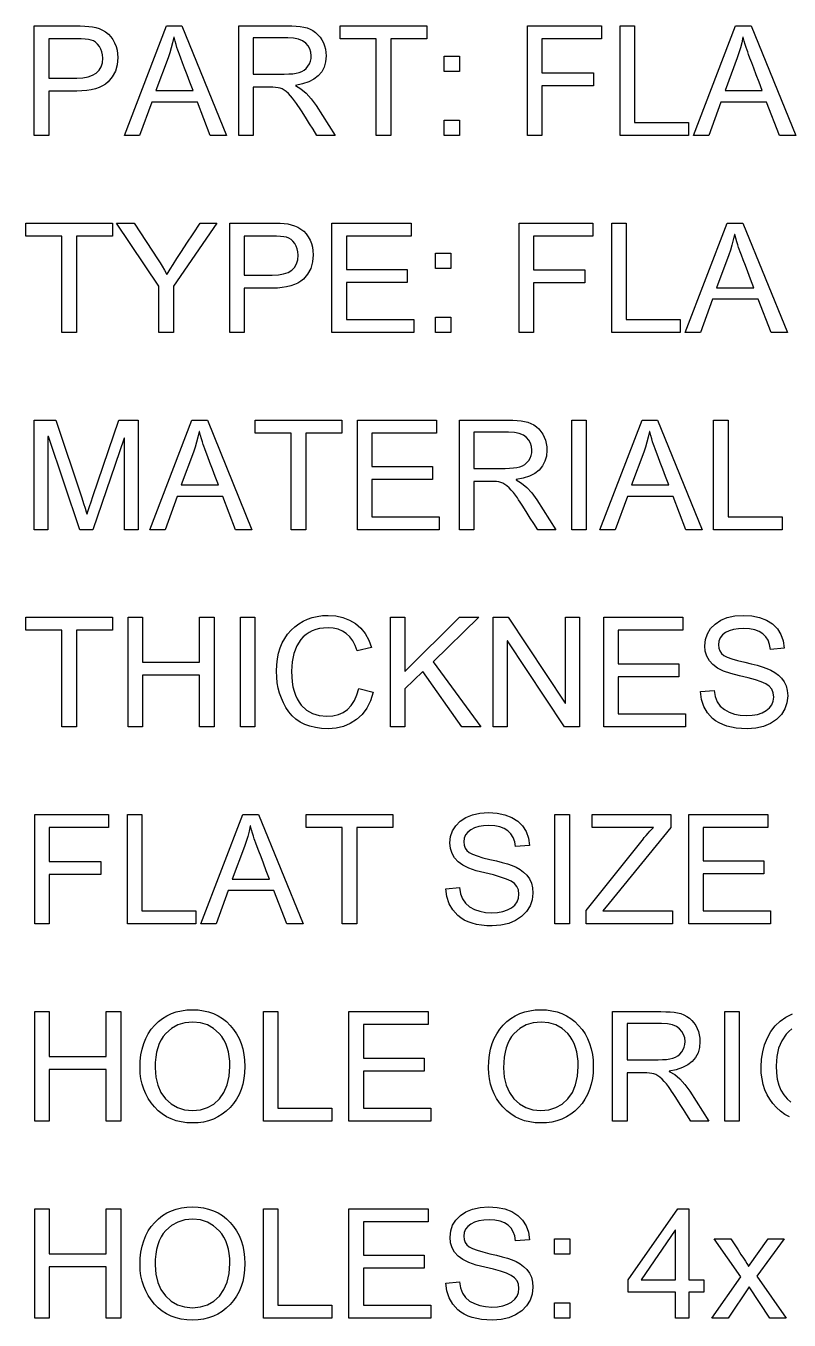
# Model space of a CAD drawing. Header units: millimetres. Extents: x 0 to 160, y 0 to 171.
# Drawn here: x 0.2 to 35, y 111.9 to 171 of the extents above; entities that cross this region are included whole.
import ezdxf

# ---------------------------------------------------------------- set-up
doc = ezdxf.new("R2010")
doc.units = ezdxf.units.MM
doc.layers.add('TEXT', color=7, linetype='CONTINUOUS')

msp = doc.modelspace()

# ---------------------------------------------------------------- linework, layer by layer
at = {"layer": 'TEXT'}
for points in [[(0.539, 171), (2.425, 171), (2.641, 170.997), (2.841, 170.989), (3.025, 170.975), (3.194, 170.956), (3.352, 170.925), (3.505, 170.876), (3.652, 170.81), (3.793, 170.725), (3.922, 170.624), (4.035, 170.506), (4.131, 170.372), (4.21, 170.221), (4.272, 170.059), (4.317, 169.895), (4.343, 169.726), (4.352, 169.554), (4.324, 169.225), (4.241, 168.93), (4.102, 168.67), (3.907, 168.444), (3.787, 168.346), (3.651, 168.261), (3.498, 168.189), (3.328, 168.13), (3.141, 168.085), (2.937, 168.052), (2.717, 168.032), (2.48, 168.026), (1.201, 168.026), (1.201, 166), (0.539, 166), (0.539, 171)], [(9.325, 166), (8.578, 166), (7.991, 167.521), (5.904, 167.521), (5.351, 166), (4.652, 166), (6.572, 171), (7.285, 171), (9.325, 166)], [(14.284, 166), (13.452, 166), (13.274, 166.281), (13.113, 166.533), (12.971, 166.757), (12.846, 166.952), (12.739, 167.119), (12.65, 167.258), (12.578, 167.368), (12.524, 167.45), (12.432, 167.579), (12.338, 167.7), (12.242, 167.811), (12.144, 167.912), (12.045, 167.999), (11.95, 168.069), (11.858, 168.121), (11.768, 168.156), (11.673, 168.178), (11.564, 168.194), (11.441, 168.203), (11.303, 168.207), (10.539, 168.207), (10.539, 166), (9.877, 166), (9.877, 171), (12.091, 171), (12.308, 170.996), (12.508, 170.986), (12.689, 170.967), (12.851, 170.942), (13, 170.905), (13.139, 170.852), (13.27, 170.783), (13.39, 170.698), (13.499, 170.599), (13.595, 170.488), (13.678, 170.365), (13.747, 170.229), (13.801, 170.086), (13.84, 169.938), (13.863, 169.787), (13.871, 169.632), (13.849, 169.363), (13.782, 169.122), (13.67, 168.908), (13.513, 168.722), (13.313, 168.565), (13.073, 168.44), (12.792, 168.347), (12.469, 168.285), (12.469, 168.271), (12.716, 168.131), (12.955, 167.933), (13.187, 167.676), (13.411, 167.361), (14.284, 166)], [(18.475, 170.407), (16.821, 170.407), (16.821, 166), (16.156, 166), (16.156, 170.407), (14.516, 170.407), (14.516, 171), (18.475, 171), (18.475, 170.407)], [(26.443, 170.407), (23.731, 170.407), (23.731, 168.858), (26.081, 168.858), (26.081, 168.265), (23.731, 168.265), (23.731, 166), (23.07, 166), (23.07, 171), (26.443, 171), (26.443, 170.407)], [(30.43, 166), (27.302, 166), (27.302, 171), (27.964, 171), (27.964, 166.593), (30.43, 166.593), (30.43, 166)], [(35.327, 166), (34.58, 166), (33.994, 167.521), (31.907, 167.521), (31.354, 166), (30.655, 166), (32.575, 171), (33.288, 171), (35.327, 166)], [(1.201, 168.619), (2.486, 168.619), (2.763, 168.634), (3.003, 168.677), (3.205, 168.748), (3.371, 168.848), (3.5, 168.976), (3.593, 169.134), (3.648, 169.319), (3.666, 169.533), (3.657, 169.679), (3.628, 169.816), (3.58, 169.944), (3.513, 170.064), (3.432, 170.168), (3.342, 170.251), (3.243, 170.311), (3.136, 170.35), (3.011, 170.375), (2.859, 170.392), (2.679, 170.403), (2.473, 170.407), (1.201, 170.407), (1.201, 168.619)], [(7.79, 168.046), (7.645, 168.43), (7.516, 168.77), (7.405, 169.067), (7.31, 169.319), (7.232, 169.527), (7.17, 169.692), (7.126, 169.813), (7.098, 169.89), (7.057, 170.009), (7.015, 170.147), (6.97, 170.303), (6.924, 170.478), (6.907, 170.478), (6.855, 170.23), (6.795, 169.992), (6.727, 169.763), (6.651, 169.544), (6.091, 168.046), (7.79, 168.046)], [(10.539, 168.8), (11.958, 168.8), (12.161, 168.805), (12.343, 168.818), (12.502, 168.841), (12.638, 168.873), (12.757, 168.919), (12.864, 168.981), (12.958, 169.061), (13.039, 169.158), (13.105, 169.267), (13.151, 169.383), (13.18, 169.504), (13.189, 169.632), (13.173, 169.796), (13.127, 169.948), (13.049, 170.086), (12.94, 170.212), (12.795, 170.317), (12.61, 170.391), (12.384, 170.436), (12.118, 170.451), (10.539, 170.451), (10.539, 168.8)], [(33.793, 168.046), (33.648, 168.43), (33.519, 168.77), (33.407, 169.067), (33.313, 169.319), (33.234, 169.527), (33.173, 169.692), (33.128, 169.813), (33.1, 169.89), (33.06, 170.009), (33.018, 170.147), (32.973, 170.303), (32.926, 170.478), (32.909, 170.478), (32.857, 170.23), (32.798, 169.992), (32.73, 169.763), (32.653, 169.544), (32.094, 168.046), (33.793, 168.046)], [(19.956, 168.92), (19.256, 168.92), (19.256, 169.619), (19.956, 169.619), (19.956, 168.92)], [(19.956, 166), (19.256, 166), (19.256, 166.699), (19.956, 166.699), (19.956, 166)], [(4.113, 161.407), (2.459, 161.407), (2.459, 157), (1.794, 157), (1.794, 161.407), (0.153, 161.407), (0.153, 162), (4.113, 162), (4.113, 161.407)], [(8.885, 162), (6.893, 159.118), (6.893, 157), (6.228, 157), (6.228, 159.118), (4.301, 162), (5.106, 162), (6.204, 160.319), (6.291, 160.181), (6.386, 160.023), (6.489, 159.845), (6.6, 159.647), (6.655, 159.745), (6.748, 159.899), (6.88, 160.109), (7.05, 160.375), (7.258, 160.697), (7.505, 161.075), (7.79, 161.51), (8.114, 162), (8.885, 162)], [(9.465, 162), (11.351, 162), (11.566, 161.997), (11.766, 161.989), (11.951, 161.975), (12.12, 161.956), (12.278, 161.925), (12.431, 161.876), (12.577, 161.81), (12.718, 161.725), (12.848, 161.624), (12.961, 161.506), (13.057, 161.372), (13.136, 161.221), (13.198, 161.059), (13.242, 160.895), (13.269, 160.726), (13.278, 160.554), (13.25, 160.225), (13.166, 159.93), (13.027, 159.67), (12.833, 159.444), (12.713, 159.346), (12.576, 159.261), (12.423, 159.189), (12.253, 159.13), (12.066, 159.085), (11.863, 159.052), (11.642, 159.032), (11.405, 159.026), (10.126, 159.026), (10.126, 157), (9.465, 157), (9.465, 162)], [(17.872, 157), (14.137, 157), (14.137, 162), (17.756, 162), (17.756, 161.407), (14.799, 161.407), (14.799, 159.879), (17.565, 159.879), (17.565, 159.285), (14.799, 159.285), (14.799, 157.593), (17.872, 157.593), (17.872, 157)], [(26.057, 161.407), (23.346, 161.407), (23.346, 159.858), (25.696, 159.858), (25.696, 159.265), (23.346, 159.265), (23.346, 157), (22.684, 157), (22.684, 162), (26.057, 162), (26.057, 161.407)], [(30.044, 157), (26.917, 157), (26.917, 162), (27.578, 162), (27.578, 157.593), (30.044, 157.593), (30.044, 157)], [(34.942, 157), (34.195, 157), (33.608, 158.521), (31.521, 158.521), (30.969, 157), (30.269, 157), (32.19, 162), (32.902, 162), (34.942, 157)], [(10.126, 159.619), (11.412, 159.619), (11.689, 159.634), (11.928, 159.677), (12.131, 159.748), (12.297, 159.848), (12.426, 159.976), (12.518, 160.134), (12.574, 160.319), (12.592, 160.533), (12.582, 160.679), (12.554, 160.816), (12.506, 160.944), (12.439, 161.064), (12.357, 161.168), (12.268, 161.251), (12.169, 161.311), (12.062, 161.35), (11.936, 161.375), (11.784, 161.392), (11.605, 161.403), (11.398, 161.407), (10.126, 161.407), (10.126, 159.619)], [(33.407, 159.046), (33.262, 159.43), (33.134, 159.77), (33.022, 160.067), (32.927, 160.319), (32.849, 160.527), (32.788, 160.692), (32.743, 160.813), (32.715, 160.89), (32.675, 161.009), (32.632, 161.147), (32.588, 161.303), (32.541, 161.478), (32.524, 161.478), (32.472, 161.23), (32.412, 160.992), (32.344, 160.763), (32.268, 160.544), (31.709, 159.046), (33.407, 159.046)], [(19.57, 159.92), (18.871, 159.92), (18.871, 160.619), (19.57, 160.619), (19.57, 159.92)], [(19.57, 157), (18.871, 157), (18.871, 157.699), (19.57, 157.699), (19.57, 157)], [(5.286, 148), (4.659, 148), (4.659, 152.185), (4.645, 152.185), (3.206, 148), (2.613, 148), (1.18, 152.253), (1.16, 152.253), (1.16, 148), (0.532, 148), (0.532, 153), (1.521, 153), (2.705, 149.46), (2.793, 149.192), (2.861, 148.98), (2.907, 148.822), (2.933, 148.72), (2.947, 148.72), (2.998, 148.878), (3.059, 149.065), (3.131, 149.279), (3.213, 149.521), (4.407, 153), (5.286, 153), (5.286, 148)], [(10.484, 148), (9.737, 148), (9.151, 149.521), (7.063, 149.521), (6.511, 148), (5.812, 148), (7.732, 153), (8.445, 153), (10.484, 148)], [(8.95, 150.046), (8.804, 150.43), (8.676, 150.77), (8.564, 151.067), (8.469, 151.319), (8.391, 151.527), (8.33, 151.692), (8.285, 151.813), (8.257, 151.89), (8.217, 152.009), (8.174, 152.147), (8.13, 152.303), (8.083, 152.478), (8.066, 152.478), (8.014, 152.23), (7.954, 151.992), (7.886, 151.763), (7.81, 151.544), (7.251, 150.046), (8.95, 150.046)], [(14.591, 152.407), (12.937, 152.407), (12.937, 148), (12.271, 148), (12.271, 152.407), (10.631, 152.407), (10.631, 153), (14.591, 153), (14.591, 152.407)], [(19.031, 148), (15.297, 148), (15.297, 153), (18.915, 153), (18.915, 152.407), (15.958, 152.407), (15.958, 150.879), (18.724, 150.879), (18.724, 150.285), (15.958, 150.285), (15.958, 148.593), (19.031, 148.593), (19.031, 148)], [(24.369, 148), (23.537, 148), (23.359, 148.281), (23.199, 148.533), (23.056, 148.757), (22.931, 148.952), (22.824, 149.119), (22.735, 149.258), (22.663, 149.368), (22.609, 149.45), (22.518, 149.579), (22.424, 149.7), (22.327, 149.811), (22.229, 149.912), (22.131, 149.999), (22.035, 150.069), (21.943, 150.121), (21.854, 150.156), (21.759, 150.178), (21.649, 150.194), (21.526, 150.203), (21.388, 150.207), (20.624, 150.207), (20.624, 148), (19.962, 148), (19.962, 153), (22.176, 153), (22.394, 152.996), (22.593, 152.986), (22.774, 152.967), (22.937, 152.942), (23.085, 152.905), (23.225, 152.852), (23.355, 152.783), (23.475, 152.698), (23.585, 152.599), (23.681, 152.488), (23.763, 152.365), (23.832, 152.229), (23.886, 152.086), (23.925, 151.938), (23.949, 151.787), (23.956, 151.632), (23.934, 151.363), (23.867, 151.122), (23.755, 150.908), (23.598, 150.722), (23.399, 150.565), (23.158, 150.44), (22.877, 150.347), (22.555, 150.285), (22.555, 150.271), (22.801, 150.131), (23.041, 149.933), (23.272, 149.676), (23.496, 149.361), (24.369, 148)], [(20.624, 150.8), (22.043, 150.8), (22.247, 150.805), (22.428, 150.818), (22.587, 150.841), (22.723, 150.873), (22.842, 150.919), (22.949, 150.981), (23.043, 151.061), (23.124, 151.158), (23.19, 151.267), (23.237, 151.383), (23.265, 151.504), (23.274, 151.632), (23.259, 151.796), (23.212, 151.948), (23.134, 152.086), (23.025, 152.212), (22.88, 152.317), (22.695, 152.391), (22.47, 152.436), (22.203, 152.451), (20.624, 152.451), (20.624, 150.8)], [(25.754, 148), (25.089, 148), (25.089, 153), (25.754, 153), (25.754, 148)], [(31.054, 148), (30.307, 148), (29.72, 149.521), (27.633, 149.521), (27.08, 148), (26.381, 148), (28.302, 153), (29.014, 153), (31.054, 148)], [(29.519, 150.046), (29.374, 150.43), (29.246, 150.77), (29.134, 151.067), (29.039, 151.319), (28.961, 151.527), (28.899, 151.692), (28.855, 151.813), (28.827, 151.89), (28.786, 152.009), (28.744, 152.147), (28.699, 152.303), (28.653, 152.478), (28.636, 152.478), (28.584, 152.23), (28.524, 151.992), (28.456, 151.763), (28.38, 151.544), (27.821, 150.046), (29.519, 150.046)], [(34.7, 148), (31.572, 148), (31.572, 153), (32.234, 153), (32.234, 148.593), (34.7, 148.593), (34.7, 148)], [(4.113, 143.407), (2.459, 143.407), (2.459, 139), (1.794, 139), (1.794, 143.407), (0.153, 143.407), (0.153, 144), (4.113, 144), (4.113, 143.407)], [(8.752, 139), (8.087, 139), (8.087, 141.353), (5.488, 141.353), (5.488, 139), (4.826, 139), (4.826, 144), (5.488, 144), (5.488, 141.947), (8.087, 141.947), (8.087, 144), (8.752, 144), (8.752, 139)], [(10.617, 139), (9.952, 139), (9.952, 144), (10.617, 144), (10.617, 139)], [(16.023, 140.586), (15.894, 140.191), (15.723, 139.851), (15.513, 139.563), (15.261, 139.329), (14.975, 139.148), (14.663, 139.018), (14.323, 138.941), (13.956, 138.915), (13.66, 138.927), (13.384, 138.963), (13.129, 139.023), (12.895, 139.107), (12.682, 139.215), (12.49, 139.347), (12.318, 139.504), (12.167, 139.684), (12.036, 139.881), (11.922, 140.088), (11.826, 140.305), (11.747, 140.531), (11.685, 140.767), (11.641, 141.013), (11.615, 141.269), (11.606, 141.534), (11.617, 141.825), (11.648, 142.1), (11.699, 142.359), (11.771, 142.601), (11.864, 142.827), (11.978, 143.037), (12.112, 143.231), (12.266, 143.408), (12.437, 143.567), (12.62, 143.704), (12.814, 143.821), (13.021, 143.916), (13.239, 143.99), (13.468, 144.043), (13.71, 144.075), (13.963, 144.085), (14.315, 144.062), (14.64, 143.992), (14.939, 143.876), (15.211, 143.714), (15.451, 143.506), (15.652, 143.256), (15.815, 142.962), (15.938, 142.626), (15.29, 142.472), (15.197, 142.717), (15.084, 142.929), (14.948, 143.109), (14.792, 143.256), (14.614, 143.371), (14.416, 143.453), (14.197, 143.503), (13.956, 143.519), (13.758, 143.511), (13.572, 143.486), (13.398, 143.444), (13.237, 143.385), (13.088, 143.309), (12.951, 143.217), (12.827, 143.108), (12.715, 142.982), (12.53, 142.69), (12.398, 142.353), (12.318, 141.97), (12.292, 141.541), (12.299, 141.288), (12.32, 141.053), (12.355, 140.833), (12.403, 140.631), (12.466, 140.446), (12.542, 140.277), (12.633, 140.124), (12.737, 139.989), (12.977, 139.767), (13.25, 139.608), (13.557, 139.513), (13.898, 139.481), (14.178, 139.501), (14.43, 139.56), (14.655, 139.659), (14.852, 139.798), (15.021, 139.977), (15.163, 140.195), (15.278, 140.454), (15.365, 140.753), (16.023, 140.586)], [(20.941, 139), (20.068, 139), (18.295, 141.527), (17.469, 140.733), (17.469, 139), (16.808, 139), (16.808, 144), (17.469, 144), (17.469, 141.52), (19.956, 144), (20.849, 144), (18.755, 141.974), (20.941, 139)], [(25.44, 139), (24.761, 139), (22.149, 142.926), (22.135, 142.926), (22.135, 139), (21.508, 139), (21.508, 144), (22.183, 144), (24.795, 140.074), (24.809, 140.074), (24.809, 144), (25.44, 144), (25.44, 139)], [(30.286, 139), (26.552, 139), (26.552, 144), (30.171, 144), (30.171, 143.407), (27.214, 143.407), (27.214, 141.879), (29.98, 141.879), (29.98, 141.285), (27.214, 141.285), (27.214, 139.593), (30.286, 139.593), (30.286, 139)], [(34.164, 142.533), (34.128, 142.757), (34.058, 142.952), (33.955, 143.116), (33.82, 143.251), (33.652, 143.357), (33.451, 143.432), (33.217, 143.477), (32.95, 143.492), (32.706, 143.48), (32.486, 143.444), (32.29, 143.384), (32.118, 143.301), (31.978, 143.194), (31.878, 143.066), (31.817, 142.916), (31.797, 142.745), (31.813, 142.593), (31.859, 142.462), (31.936, 142.352), (32.045, 142.262), (32.197, 142.183), (32.405, 142.104), (32.67, 142.025), (32.991, 141.947), (33.287, 141.878), (33.555, 141.809), (33.794, 141.738), (34.004, 141.667), (34.193, 141.586), (34.368, 141.484), (34.529, 141.363), (34.676, 141.222), (34.798, 141.058), (34.886, 140.869), (34.938, 140.653), (34.956, 140.412), (34.924, 140.103), (34.827, 139.822), (34.667, 139.568), (34.442, 139.341), (34.166, 139.155), (33.851, 139.021), (33.497, 138.941), (33.104, 138.915), (32.848, 138.922), (32.61, 138.944), (32.388, 138.981), (32.182, 139.032), (31.993, 139.099), (31.821, 139.179), (31.665, 139.275), (31.526, 139.385), (31.295, 139.638), (31.126, 139.926), (31.018, 140.249), (30.972, 140.606), (31.6, 140.661), (31.645, 140.381), (31.738, 140.142), (31.877, 139.944), (32.063, 139.786), (32.284, 139.666), (32.526, 139.58), (32.791, 139.529), (33.076, 139.512), (33.341, 139.526), (33.579, 139.569), (33.79, 139.64), (33.975, 139.74), (34.125, 139.865), (34.232, 140.01), (34.296, 140.175), (34.318, 140.361), (34.295, 140.552), (34.228, 140.715), (34.116, 140.85), (33.96, 140.958), (33.75, 141.051), (33.48, 141.144), (33.149, 141.236), (32.758, 141.328), (32.365, 141.428), (32.031, 141.547), (31.757, 141.685), (31.542, 141.841), (31.379, 142.019), (31.263, 142.221), (31.193, 142.449), (31.17, 142.701), (31.199, 142.988), (31.288, 143.249), (31.435, 143.484), (31.641, 143.693), (31.897, 143.865), (32.196, 143.987), (32.538, 144.061), (32.923, 144.085), (33.319, 144.061), (33.674, 143.988), (33.988, 143.866), (34.262, 143.695), (34.485, 143.479), (34.649, 143.222), (34.754, 142.924), (34.799, 142.585), (34.164, 142.533)], [(3.932, 134.407), (1.221, 134.407), (1.221, 132.858), (3.571, 132.858), (3.571, 132.265), (1.221, 132.265), (1.221, 130), (0.559, 130), (0.559, 135), (3.932, 135), (3.932, 134.407)], [(7.92, 130), (4.792, 130), (4.792, 135), (5.454, 135), (5.454, 130.593), (7.92, 130.593), (7.92, 130)], [(12.817, 130), (12.07, 130), (11.484, 131.521), (9.396, 131.521), (8.844, 130), (8.145, 130), (10.065, 135), (10.778, 135), (12.817, 130)], [(16.924, 134.407), (15.269, 134.407), (15.269, 130), (14.604, 130), (14.604, 134.407), (12.964, 134.407), (12.964, 135), (16.924, 135), (16.924, 134.407)], [(22.524, 133.533), (22.487, 133.757), (22.417, 133.952), (22.315, 134.116), (22.179, 134.251), (22.011, 134.357), (21.81, 134.432), (21.576, 134.477), (21.31, 134.492), (21.066, 134.48), (20.846, 134.444), (20.65, 134.384), (20.477, 134.301), (20.337, 134.194), (20.237, 134.066), (20.177, 133.916), (20.157, 133.745), (20.172, 133.593), (20.219, 133.462), (20.296, 133.352), (20.404, 133.262), (20.556, 133.183), (20.764, 133.104), (21.029, 133.025), (21.351, 132.947), (21.647, 132.878), (21.914, 132.809), (22.153, 132.738), (22.364, 132.667), (22.553, 132.586), (22.728, 132.484), (22.889, 132.363), (23.035, 132.222), (23.158, 132.058), (23.245, 131.869), (23.298, 131.653), (23.315, 131.412), (23.283, 131.103), (23.187, 130.822), (23.026, 130.568), (22.802, 130.341), (22.526, 130.155), (22.211, 130.021), (21.856, 129.941), (21.463, 129.915), (21.208, 129.922), (20.969, 129.944), (20.747, 129.981), (20.542, 130.032), (20.353, 130.099), (20.181, 130.179), (20.025, 130.275), (19.886, 130.385), (19.655, 130.638), (19.485, 130.926), (19.378, 131.249), (19.332, 131.606), (19.959, 131.661), (20.005, 131.381), (20.097, 131.142), (20.237, 130.944), (20.423, 130.786), (20.644, 130.666), (20.886, 130.58), (21.15, 130.529), (21.436, 130.512), (21.701, 130.526), (21.939, 130.569), (22.15, 130.64), (22.335, 130.74), (22.485, 130.865), (22.592, 131.01), (22.656, 131.175), (22.677, 131.361), (22.655, 131.552), (22.588, 131.715), (22.476, 131.85), (22.319, 131.958), (22.11, 132.051), (21.84, 132.144), (21.509, 132.236), (21.117, 132.328), (20.724, 132.428), (20.391, 132.547), (20.116, 132.685), (19.901, 132.841), (19.738, 133.019), (19.622, 133.221), (19.553, 133.449), (19.529, 133.701), (19.559, 133.988), (19.647, 134.249), (19.794, 134.484), (20, 134.693), (20.257, 134.865), (20.556, 134.987), (20.898, 135.061), (21.282, 135.085), (21.678, 135.061), (22.033, 134.988), (22.347, 134.866), (22.621, 134.695), (22.845, 134.479), (23.009, 134.222), (23.113, 133.924), (23.158, 133.585), (22.524, 133.533)], [(24.983, 130), (24.318, 130), (24.318, 135), (24.983, 135), (24.983, 130)], [(29.696, 130), (25.744, 130), (25.744, 130.621), (28.305, 133.813), (28.316, 133.831), (28.35, 133.874), (28.407, 133.943), (28.486, 134.036), (28.575, 134.14), (28.66, 134.236), (28.743, 134.325), (28.823, 134.407), (26.03, 134.407), (26.03, 135), (29.611, 135), (29.611, 134.407), (26.804, 130.952), (26.504, 130.593), (29.696, 130.593), (29.696, 130)], [(34.171, 130), (30.437, 130), (30.437, 135), (34.055, 135), (34.055, 134.407), (31.098, 134.407), (31.098, 132.879), (33.864, 132.879), (33.864, 132.285), (31.098, 132.285), (31.098, 130.593), (34.171, 130.593), (34.171, 130)], [(11.282, 132.046), (11.137, 132.43), (11.009, 132.77), (10.897, 133.067), (10.802, 133.319), (10.724, 133.527), (10.663, 133.692), (10.618, 133.813), (10.59, 133.89), (10.55, 134.009), (10.507, 134.147), (10.463, 134.303), (10.416, 134.478), (10.399, 134.478), (10.347, 134.23), (10.287, 133.992), (10.219, 133.763), (10.143, 133.544), (9.584, 132.046), (11.282, 132.046)], [(4.485, 121), (3.82, 121), (3.82, 123.353), (1.221, 123.353), (1.221, 121), (0.559, 121), (0.559, 126), (1.221, 126), (1.221, 123.947), (3.82, 123.947), (3.82, 126), (4.485, 126), (4.485, 121)], [(7.769, 126.085), (8.026, 126.074), (8.271, 126.041), (8.504, 125.985), (8.724, 125.907), (8.933, 125.807), (9.13, 125.684), (9.315, 125.54), (9.488, 125.372), (9.645, 125.187), (9.781, 124.988), (9.896, 124.774), (9.99, 124.546), (10.063, 124.304), (10.115, 124.048), (10.146, 123.778), (10.157, 123.493), (10.146, 123.21), (10.115, 122.94), (10.062, 122.685), (9.989, 122.444), (9.894, 122.217), (9.779, 122.005), (9.642, 121.806), (9.485, 121.622), (9.311, 121.457), (9.126, 121.313), (8.929, 121.191), (8.72, 121.092), (8.5, 121.014), (8.268, 120.959), (8.025, 120.926), (7.769, 120.915), (7.506, 120.926), (7.255, 120.961), (7.018, 121.018), (6.794, 121.098), (6.583, 121.201), (6.386, 121.327), (6.201, 121.476), (6.03, 121.648), (5.876, 121.836), (5.742, 122.035), (5.629, 122.244), (5.536, 122.462), (5.464, 122.691), (5.413, 122.93), (5.382, 123.179), (5.372, 123.439), (5.382, 123.738), (5.413, 124.022), (5.466, 124.288), (5.538, 124.539), (5.632, 124.773), (5.747, 124.991), (5.882, 125.192), (6.039, 125.378), (6.211, 125.543), (6.397, 125.687), (6.595, 125.809), (6.805, 125.908), (7.027, 125.986), (7.262, 126.041), (7.51, 126.074), (7.769, 126.085)], [(14.13, 121), (11.003, 121), (11.003, 126), (11.664, 126), (11.664, 121.593), (14.13, 121.593), (14.13, 121)], [(18.649, 121), (14.915, 121), (14.915, 126), (18.533, 126), (18.533, 125.407), (15.576, 125.407), (15.576, 123.879), (18.342, 123.879), (18.342, 123.285), (15.576, 123.285), (15.576, 121.593), (18.649, 121.593), (18.649, 121)], [(23.687, 126.085), (23.944, 126.074), (24.188, 126.041), (24.421, 125.985), (24.642, 125.907), (24.851, 125.807), (25.048, 125.684), (25.233, 125.54), (25.406, 125.372), (25.563, 125.187), (25.698, 124.988), (25.813, 124.774), (25.907, 124.546), (25.98, 124.304), (26.033, 124.048), (26.064, 123.778), (26.074, 123.493), (26.064, 123.21), (26.032, 122.94), (25.98, 122.685), (25.906, 122.444), (25.812, 122.217), (25.696, 122.005), (25.56, 121.806), (25.402, 121.622), (25.229, 121.457), (25.043, 121.313), (24.846, 121.191), (24.638, 121.092), (24.417, 121.014), (24.185, 120.959), (23.942, 120.926), (23.687, 120.915), (23.423, 120.926), (23.173, 120.961), (22.935, 121.018), (22.711, 121.098), (22.501, 121.201), (22.303, 121.327), (22.119, 121.476), (21.947, 121.648), (21.793, 121.836), (21.659, 122.035), (21.546, 122.244), (21.454, 122.462), (21.382, 122.691), (21.33, 122.93), (21.3, 123.179), (21.289, 123.439), (21.3, 123.738), (21.331, 124.022), (21.383, 124.288), (21.456, 124.539), (21.55, 124.773), (21.664, 124.991), (21.8, 125.192), (21.956, 125.378), (22.129, 125.543), (22.314, 125.687), (22.512, 125.809), (22.722, 125.908), (22.945, 125.986), (23.18, 126.041), (23.427, 126.074), (23.687, 126.085)], [(31.361, 121), (30.529, 121), (30.351, 121.281), (30.191, 121.533), (30.048, 121.757), (29.923, 121.952), (29.816, 122.119), (29.727, 122.258), (29.655, 122.368), (29.601, 122.45), (29.509, 122.579), (29.416, 122.7), (29.319, 122.811), (29.221, 122.912), (29.122, 122.999), (29.027, 123.069), (28.935, 123.121), (28.845, 123.156), (28.751, 123.178), (28.641, 123.194), (28.518, 123.203), (28.38, 123.207), (27.616, 123.207), (27.616, 121), (26.954, 121), (26.954, 126), (29.168, 126), (29.385, 125.996), (29.585, 125.986), (29.766, 125.967), (29.928, 125.942), (30.077, 125.905), (30.217, 125.852), (30.347, 125.783), (30.467, 125.698), (30.577, 125.599), (30.672, 125.488), (30.755, 125.365), (30.824, 125.229), (30.878, 125.086), (30.917, 124.938), (30.94, 124.787), (30.948, 124.632), (30.926, 124.363), (30.859, 124.122), (30.747, 123.908), (30.59, 123.722), (30.391, 123.565), (30.15, 123.44), (29.869, 123.347), (29.546, 123.285), (29.546, 123.271), (29.793, 123.131), (30.032, 122.933), (30.264, 122.676), (30.488, 122.361), (31.361, 121)], [(32.746, 121), (32.08, 121), (32.08, 126), (32.746, 126), (32.746, 121)], [(35.037, 121.189), (34.826, 121.309), (34.629, 121.451), (34.446, 121.616), (34.281, 121.798), (34.138, 121.995), (34.017, 122.206), (33.918, 122.432), (33.841, 122.672), (33.785, 122.927), (33.752, 123.196), (33.741, 123.48), (33.759, 123.828), (33.814, 124.165), (33.904, 124.489), (34.03, 124.801), (34.191, 125.09), (34.386, 125.344), (34.615, 125.564), (34.879, 125.749), (35.175, 125.896)], [(7.763, 121.481), (8.125, 121.514), (8.451, 121.614), (8.741, 121.78), (8.996, 122.013), (9.202, 122.305), (9.351, 122.649), (9.44, 123.045), (9.471, 123.493), (9.464, 123.73), (9.441, 123.953), (9.403, 124.161), (9.351, 124.356), (9.283, 124.537), (9.2, 124.703), (9.102, 124.856), (8.989, 124.994), (8.732, 125.224), (8.444, 125.388), (8.126, 125.486), (7.776, 125.519), (7.418, 125.487), (7.092, 125.39), (6.8, 125.229), (6.542, 125.004), (6.428, 124.867), (6.33, 124.712), (6.246, 124.541), (6.178, 124.352), (6.125, 124.146), (6.088, 123.923), (6.065, 123.682), (6.057, 123.425), (6.087, 123.011), (6.176, 122.638), (6.324, 122.307), (6.531, 122.018), (6.786, 121.783), (7.076, 121.615), (7.402, 121.514), (7.763, 121.481)], [(23.68, 121.481), (24.042, 121.514), (24.369, 121.614), (24.659, 121.78), (24.913, 122.013), (25.12, 122.305), (25.268, 122.649), (25.358, 123.045), (25.389, 123.493), (25.381, 123.73), (25.359, 123.953), (25.321, 124.161), (25.268, 124.356), (25.2, 124.537), (25.117, 124.703), (25.019, 124.856), (24.906, 124.994), (24.649, 125.224), (24.362, 125.388), (24.043, 125.486), (23.694, 125.519), (23.335, 125.487), (23.01, 125.39), (22.718, 125.229), (22.459, 125.004), (22.346, 124.867), (22.247, 124.712), (22.164, 124.541), (22.096, 124.352), (22.043, 124.146), (22.005, 123.923), (21.982, 123.682), (21.975, 123.425), (22.004, 123.011), (22.093, 122.638), (22.241, 122.307), (22.449, 122.018), (22.704, 121.783), (22.994, 121.615), (23.319, 121.514), (23.68, 121.481)], [(27.616, 123.8), (29.035, 123.8), (29.238, 123.805), (29.42, 123.818), (29.579, 123.841), (29.715, 123.873), (29.834, 123.919), (29.941, 123.981), (30.035, 124.061), (30.116, 124.158), (30.182, 124.267), (30.229, 124.383), (30.257, 124.504), (30.266, 124.632), (30.25, 124.796), (30.204, 124.948), (30.126, 125.086), (30.017, 125.212), (29.872, 125.317), (29.687, 125.391), (29.461, 125.436), (29.195, 125.451), (27.616, 125.451), (27.616, 123.8)], [(35.145, 125.208), (35.009, 125.096), (34.887, 124.967), (34.686, 124.669), (34.542, 124.329), (34.456, 123.946), (34.427, 123.52), (34.441, 123.2), (34.483, 122.908), (34.553, 122.644), (34.65, 122.409), (34.776, 122.2), (34.928, 122.019), (35.106, 121.865)], [(4.485, 112), (3.82, 112), (3.82, 114.353), (1.221, 114.353), (1.221, 112), (0.559, 112), (0.559, 117), (1.221, 117), (1.221, 114.947), (3.82, 114.947), (3.82, 117), (4.485, 117), (4.485, 112)], [(7.769, 117.085), (8.026, 117.074), (8.271, 117.041), (8.504, 116.985), (8.724, 116.907), (8.933, 116.807), (9.13, 116.684), (9.315, 116.54), (9.488, 116.372), (9.645, 116.187), (9.781, 115.988), (9.896, 115.774), (9.99, 115.546), (10.063, 115.304), (10.115, 115.048), (10.146, 114.778), (10.157, 114.493), (10.146, 114.21), (10.115, 113.94), (10.062, 113.685), (9.989, 113.444), (9.894, 113.217), (9.779, 113.005), (9.642, 112.806), (9.485, 112.622), (9.311, 112.457), (9.126, 112.313), (8.929, 112.191), (8.72, 112.092), (8.5, 112.014), (8.268, 111.959), (8.025, 111.926), (7.769, 111.915), (7.506, 111.926), (7.255, 111.961), (7.018, 112.018), (6.794, 112.098), (6.583, 112.201), (6.386, 112.327), (6.201, 112.476), (6.03, 112.648), (5.876, 112.836), (5.742, 113.035), (5.629, 113.244), (5.536, 113.462), (5.464, 113.691), (5.413, 113.93), (5.382, 114.179), (5.372, 114.439), (5.382, 114.738), (5.413, 115.022), (5.466, 115.288), (5.538, 115.539), (5.632, 115.773), (5.747, 115.991), (5.882, 116.192), (6.039, 116.378), (6.211, 116.543), (6.397, 116.687), (6.595, 116.809), (6.805, 116.908), (7.027, 116.986), (7.262, 117.041), (7.51, 117.074), (7.769, 117.085)], [(14.13, 112), (11.003, 112), (11.003, 117), (11.664, 117), (11.664, 112.593), (14.13, 112.593), (14.13, 112)], [(18.649, 112), (14.915, 112), (14.915, 117), (18.533, 117), (18.533, 116.407), (15.576, 116.407), (15.576, 114.879), (18.342, 114.879), (18.342, 114.285), (15.576, 114.285), (15.576, 112.593), (18.649, 112.593), (18.649, 112)], [(22.527, 115.533), (22.49, 115.757), (22.421, 115.952), (22.318, 116.116), (22.183, 116.251), (22.015, 116.357), (21.814, 116.432), (21.58, 116.477), (21.313, 116.492), (21.069, 116.48), (20.849, 116.444), (20.653, 116.384), (20.481, 116.301), (20.341, 116.194), (20.24, 116.066), (20.18, 115.916), (20.16, 115.745), (20.176, 115.593), (20.222, 115.462), (20.299, 115.352), (20.408, 115.262), (20.559, 115.183), (20.768, 115.104), (21.033, 115.025), (21.354, 114.947), (21.65, 114.878), (21.918, 114.809), (22.157, 114.738), (22.367, 114.667), (22.556, 114.586), (22.731, 114.484), (22.892, 114.363), (23.039, 114.222), (23.161, 114.058), (23.249, 113.869), (23.301, 113.653), (23.319, 113.412), (23.286, 113.103), (23.19, 112.822), (23.03, 112.568), (22.805, 112.341), (22.529, 112.155), (22.214, 112.021), (21.86, 111.941), (21.467, 111.915), (21.211, 111.922), (20.973, 111.944), (20.751, 111.981), (20.545, 112.032), (20.356, 112.099), (20.184, 112.179), (20.028, 112.275), (19.889, 112.385), (19.658, 112.638), (19.489, 112.926), (19.381, 113.249), (19.335, 113.606), (19.962, 113.661), (20.008, 113.381), (20.101, 113.142), (20.24, 112.944), (20.426, 112.786), (20.647, 112.666), (20.889, 112.58), (21.153, 112.529), (21.439, 112.512), (21.704, 112.526), (21.942, 112.569), (22.153, 112.64), (22.338, 112.74), (22.488, 112.865), (22.595, 113.01), (22.659, 113.175), (22.681, 113.361), (22.658, 113.552), (22.591, 113.715), (22.479, 113.85), (22.323, 113.958), (22.113, 114.051), (21.843, 114.144), (21.512, 114.236), (21.12, 114.328), (20.728, 114.428), (20.394, 114.547), (20.12, 114.685), (19.905, 114.841), (19.742, 115.019), (19.626, 115.221), (19.556, 115.449), (19.533, 115.701), (19.562, 115.988), (19.65, 116.249), (19.797, 116.484), (20.003, 116.693), (20.26, 116.865), (20.559, 116.987), (20.901, 117.061), (21.286, 117.085), (21.682, 117.061), (22.037, 116.988), (22.351, 116.866), (22.624, 116.695), (22.848, 116.479), (23.012, 116.222), (23.117, 115.924), (23.162, 115.585), (22.527, 115.533)], [(31.122, 113.194), (30.447, 113.194), (30.447, 112), (29.833, 112), (29.833, 113.194), (27.667, 113.194), (27.667, 113.76), (29.942, 117), (30.447, 117), (30.447, 113.76), (31.122, 113.76), (31.122, 113.194)], [(7.763, 112.481), (8.125, 112.514), (8.451, 112.614), (8.741, 112.78), (8.996, 113.013), (9.202, 113.305), (9.351, 113.649), (9.44, 114.045), (9.471, 114.493), (9.464, 114.73), (9.441, 114.953), (9.403, 115.161), (9.351, 115.356), (9.283, 115.537), (9.2, 115.703), (9.102, 115.856), (8.989, 115.994), (8.732, 116.224), (8.444, 116.388), (8.126, 116.486), (7.776, 116.519), (7.418, 116.487), (7.092, 116.39), (6.8, 116.229), (6.542, 116.004), (6.428, 115.867), (6.33, 115.712), (6.246, 115.541), (6.178, 115.352), (6.125, 115.146), (6.088, 114.923), (6.065, 114.682), (6.057, 114.425), (6.087, 114.011), (6.176, 113.638), (6.324, 113.307), (6.531, 113.018), (6.786, 112.783), (7.076, 112.615), (7.402, 112.514), (7.763, 112.481)], [(29.833, 113.76), (29.833, 116.018), (29.819, 116.018), (28.267, 113.76), (29.833, 113.76)], [(25.007, 114.92), (24.308, 114.92), (24.308, 115.619), (25.007, 115.619), (25.007, 114.92)], [(34.891, 112), (34.134, 112), (33.192, 113.432), (32.241, 112), (31.494, 112), (32.821, 113.886), (31.6, 115.619), (32.36, 115.619), (32.535, 115.354), (32.69, 115.12), (32.823, 114.917), (32.935, 114.745), (33.026, 114.604), (33.096, 114.494), (33.144, 114.415), (33.172, 114.367), (34.059, 115.619), (34.792, 115.619), (33.54, 113.92), (34.891, 112)], [(25.007, 112), (24.308, 112), (24.308, 112.699), (25.007, 112.699), (25.007, 112)]]:
    msp.add_lwpolyline(points, dxfattribs=at)

doc.saveas('drawing.dxf')
